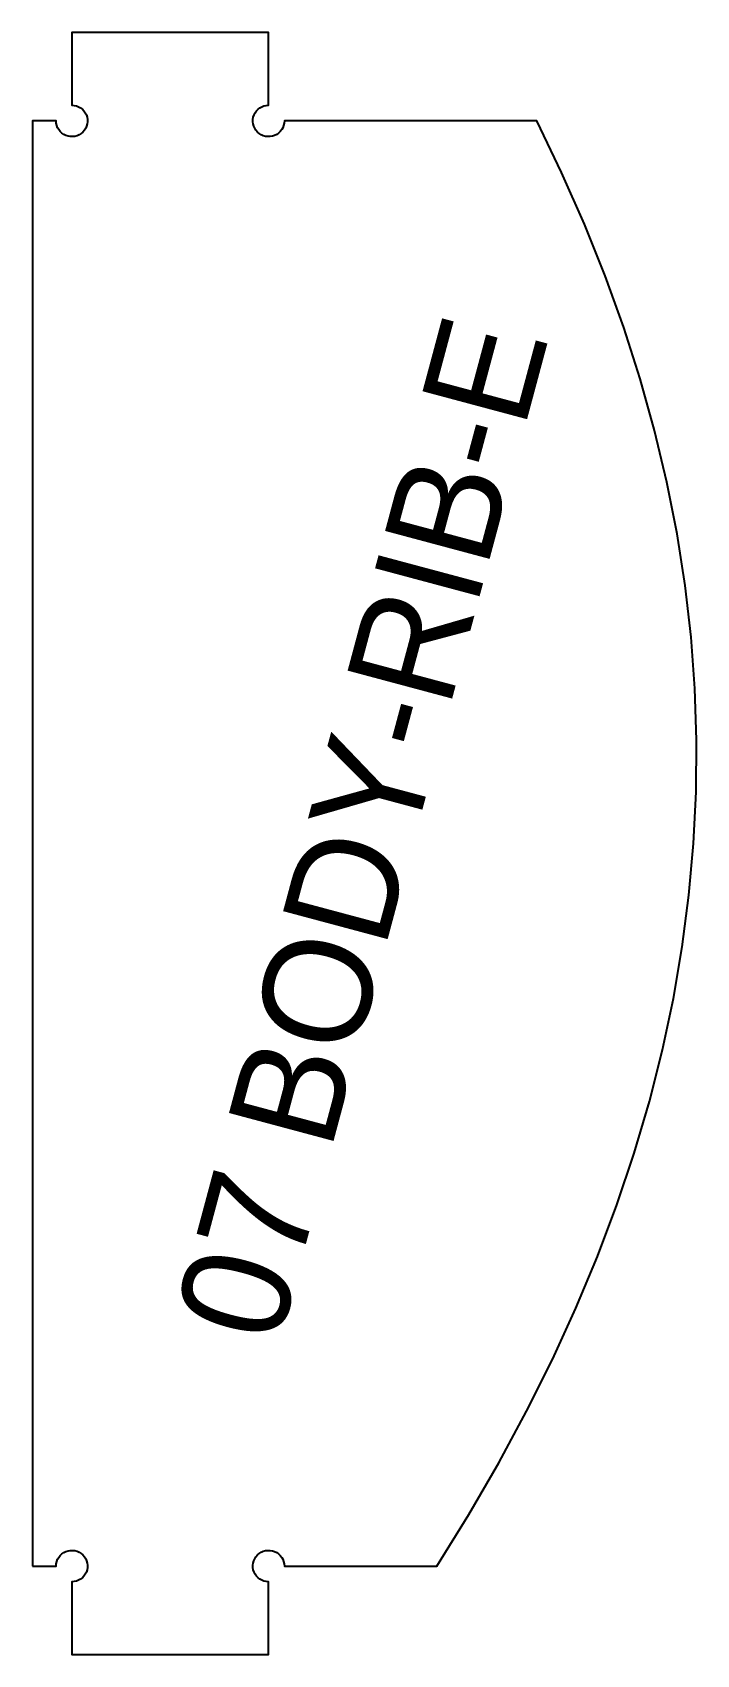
# Model space of a CAD drawing. Header units: millimetres. Extents: x 0 to 135, y 0 to 330.
import ezdxf
from ezdxf.enums import TextEntityAlignment as Align

# ---------------------------------------------------------------- set-up
doc = ezdxf.new("R2010")
doc.units = ezdxf.units.MM
doc.layers.add('CUT', color=1, linetype='Continuous')
doc.layers.add('ENGRAVE-LABEL', color=3, linetype='Continuous')

msp = doc.modelspace()

# ---------------------------------------------------------------- linework, layer by layer
at = {"layer": 'CUT'}
msp.add_lwpolyline([(0, 18), (4.8, 18, -2.414214), (8, 14.8), (8, 0), (48, 0), (48, 14.8, -2.414214), (51.2, 18), (82.18, 18), (88.69, 28.5), (94.79, 39), (100.45, 49.5), (105.68, 60), (110.48, 70.5), (114.86, 81), (118.8, 91.5), (122.32, 102), (125.4, 112.5), (128.06, 123), (130.29, 133.5), (132.09, 144), (133.46, 154.5), (134.4, 165), (134.91, 175.5), (134.99, 186), (134.65, 196.5), (133.87, 207), (132.66, 217.5), (131.03, 228), (128.97, 238.5), (126.47, 249), (123.55, 259.5), (120.2, 270), (116.42, 280.5), (112.21, 291), (107.57, 301.5), (102.51, 312), (51.2, 312, -2.414214), (48, 315.2), (48, 330), (8, 330), (8, 315.2, -2.414214), (4.8, 312), (0, 312)], format="xyb", close=True, dxfattribs=at)

# ---------------------------------------------------------------- texts
at = {"layer": 'ENGRAVE-LABEL'}
msp.add_text('07 BODY-RIB-E', height=22, rotation=75, dxfattribs=at).set_placement((66.87, 168.14), align=Align.MIDDLE_CENTER)

doc.saveas('drawing.dxf')
